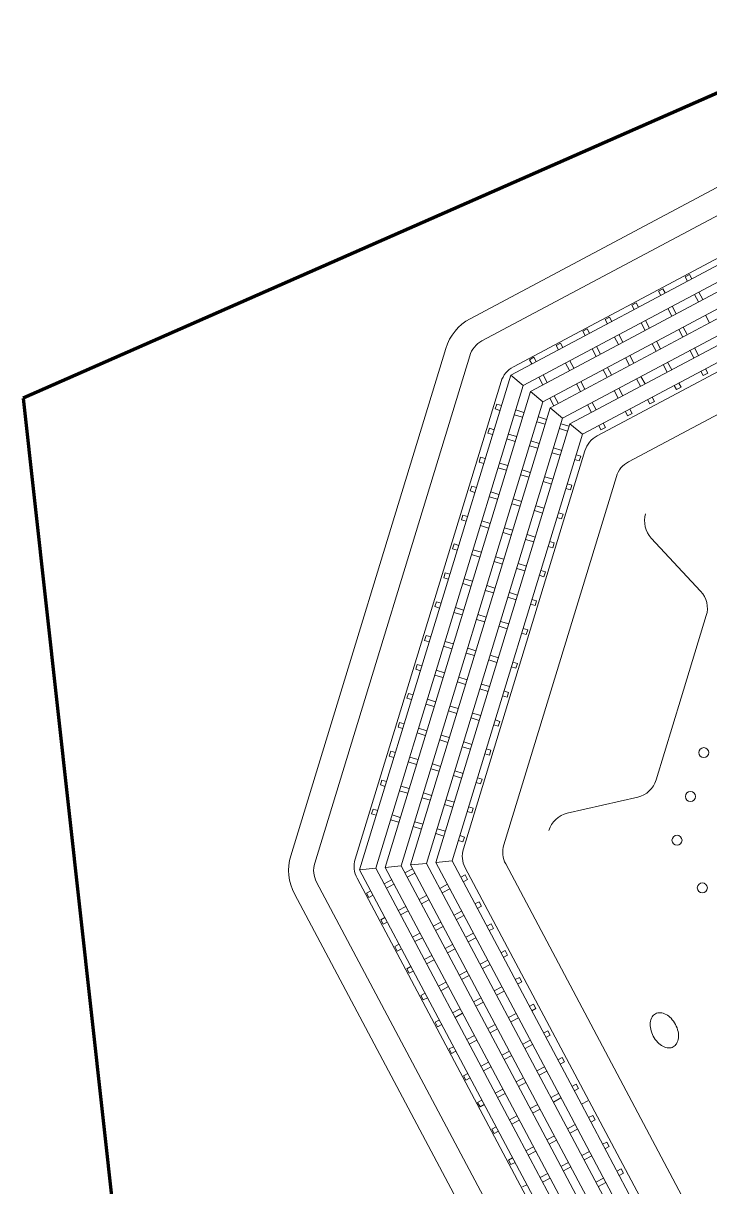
# Model space of a CAD drawing. Header units: millimetres. Extents: x 111 to 1506, y 14 to 566.
# Drawn here: x 307.174 to 308.543, y 79.129 to 81.447 of the extents above; entities that cross this region are included whole.
import ezdxf

# ---------------------------------------------------------------- set-up
doc = ezdxf.new("R2010")
doc.units = ezdxf.units.MM
doc.layers.add('PLUMA 0.05', color=240, linetype='Continuous', lineweight=5)

# ---------------------------------------------------------------- blocks, each defined once
blk = doc.blocks.new('ala')
at = {"layer": 'PLUMA 0.05', "color": 25}
for p, q in [((1561.9961, 59.365), (1561.3722, 59.9888)), ((1563.4579, 59.9888), (1562.834, 59.365)), ((1561.965, 59.29), (1561.2972, 59.9578)), ((1563.5329, 59.9578), (1562.8651, 59.29)), ((1563.5619, 59.9634), (1563.2477, 59.6491)), ((1563.592, 59.951), (1563.2689, 59.6279)), ((1563.609, 59.9439), (1563.281, 59.6159)), ((1563.639, 59.9315), (1563.3022, 59.5947)), ((1563.6561, 59.9244), (1563.3143, 59.5826)), ((1563.6861, 59.912), (1563.3355, 59.5614)), ((1563.7031, 59.9049), (1563.3475, 59.5493)), ((1563.7331, 59.8925), (1563.3687, 59.5281)), ((1561.8822, 59.09), (1561.0972, 59.8749)), ((1563.7329, 59.8749), (1562.9479, 59.09)), ((1561.8511, 59.015), (1561.0222, 59.8439)), ((1563.8079, 59.8439), (1562.979, 59.015)), ((1563.3474, 59.7625), (1563.3545, 59.7696)), ((1563.3474, 59.7625), (1563.3542, 59.7557)), ((1563.3613, 59.7627), (1563.3545, 59.7696)), ((1563.3946, 59.7295), (1563.3825, 59.7415)), ((1563.3048, 59.7199), (1563.3119, 59.727)), ((1563.3048, 59.7199), (1563.3116, 59.7131)), ((1563.3187, 59.7201), (1563.3119, 59.727)), ((1563.3754, 59.7345), (1563.3875, 59.7224)), ((1563.3328, 59.6918), (1563.3449, 59.6798)), ((1563.352, 59.6869), (1563.3399, 59.6989)), ((1563.2622, 59.6773), (1563.2693, 59.6843)), ((1563.2622, 59.6773), (1563.269, 59.6705)), ((1563.2761, 59.6775), (1563.2693, 59.6843)), ((1561.9706, 59.2609), (1561.5824, 59.6491)), ((1562.8595, 59.2609), (1563.2477, 59.6491)), ((1563.2477, 59.6491), (1563.2375, 59.6593)), ((1563.2902, 59.6492), (1563.3023, 59.6372)), ((1563.3094, 59.6442), (1563.2973, 59.6563)), ((1563.3661, 59.6586), (1563.3782, 59.6465)), ((1563.3852, 59.6536), (1563.3732, 59.6656)), ((1561.9582, 59.2309), (1561.5612, 59.6279)), ((1562.8719, 59.2309), (1563.2689, 59.6279)), ((1563.2196, 59.6347), (1563.2125, 59.6276)), ((1563.2193, 59.6208), (1563.2125, 59.6276)), ((1563.2196, 59.6347), (1563.2264, 59.6278)), ((1563.3426, 59.611), (1563.3306, 59.623)), ((1563.3994, 59.6253), (1563.4114, 59.6132)), ((1563.4185, 59.6203), (1563.4065, 59.6324)), ((1561.9511, 59.2138), (1561.5491, 59.6159)), ((1562.415, 59.6028), (1562.2439, 59.6028)), ((1562.415, 59.6028), (1562.5862, 59.6028)), ((1562.8789, 59.2138), (1563.281, 59.6159)), ((1563.2526, 59.5875), (1563.2405, 59.5996)), ((1563.2476, 59.6066), (1563.2597, 59.5946)), ((1563.3235, 59.616), (1563.3356, 59.6039)), ((1561.9316, 59.1668), (1561.5158, 59.5826)), ((1561.9387, 59.1838), (1561.5279, 59.5947)), ((1562.2006, 59.5778), (1562.1284, 59.4528)), ((1562.6295, 59.5778), (1562.7016, 59.4528)), ((1562.8914, 59.1838), (1563.3022, 59.5947)), ((1562.8984, 59.1668), (1563.3143, 59.5826)), ((1563.177, 59.5921), (1563.1699, 59.585)), ((1563.1767, 59.5782), (1563.1699, 59.585)), ((1563.177, 59.5921), (1563.1838, 59.5852)), ((1563.3568, 59.5827), (1563.3688, 59.5706)), ((1563.3759, 59.5777), (1563.3638, 59.5898)), ((1563.4327, 59.592), (1563.4395, 59.5852)), ((1561.9192, 59.1368), (1561.4946, 59.5614)), ((1562.9109, 59.1368), (1563.3355, 59.5614)), ((1563.21, 59.5449), (1563.1979, 59.5569)), ((1563.205, 59.564), (1563.2171, 59.552)), ((1563.2859, 59.5542), (1563.2738, 59.5663)), ((1563.2809, 59.5733), (1563.2929, 59.5613)), ((1563.4039, 59.5497), (1563.3971, 59.5565)), ((1561.8997, 59.0897), (1561.4613, 59.5281)), ((1561.9121, 59.1197), (1561.4825, 59.5493)), ((1562.9179, 59.1197), (1563.3475, 59.5493)), ((1562.9304, 59.0897), (1563.3687, 59.5281)), ((1563.1343, 59.5494), (1563.1273, 59.5424)), ((1563.1341, 59.5355), (1563.1273, 59.5424)), ((1563.1343, 59.5494), (1563.1412, 59.5426)), ((1563.2383, 59.5307), (1563.2503, 59.5187)), ((1563.3191, 59.5209), (1563.3071, 59.533)), ((1563.3142, 59.5401), (1563.3262, 59.528)), ((1563.39, 59.5494), (1563.3969, 59.5426)), ((1563.3969, 59.5426), (1563.4039, 59.5497)), ((1563.0917, 59.5068), (1563.0847, 59.4998)), ((1563.0917, 59.5068), (1563.0986, 59.5)), ((1563.1674, 59.5023), (1563.1553, 59.5143)), ((1563.1624, 59.5214), (1563.1744, 59.5093)), ((1563.2433, 59.5116), (1563.2312, 59.5237)), ((1563.3474, 59.5068), (1563.3543, 59.5)), ((1563.0915, 59.4929), (1563.0847, 59.4998)), ((1563.1957, 59.4881), (1563.2077, 59.4761)), ((1563.2765, 59.4783), (1563.2645, 59.4904)), ((1563.2716, 59.4975), (1563.2836, 59.4854)), ((1563.3472, 59.4929), (1563.3404, 59.4997)), ((1563.3543, 59.5), (1563.3472, 59.4929)), ((1561.7809, 59.4642), (1561.7741, 59.4574)), ((1561.7809, 59.4642), (1561.788, 59.4571)), ((1563.0491, 59.4642), (1563.0421, 59.4571)), ((1563.0491, 59.4642), (1563.0559, 59.4574)), ((1563.1248, 59.4597), (1563.1127, 59.4717)), ((1563.1198, 59.4788), (1563.1318, 59.4667)), ((1563.2007, 59.469), (1563.1886, 59.4811)), ((1563.3048, 59.4642), (1563.3116, 59.4574)), ((1561.672, 59.4264), (1561.6841, 59.4384)), ((1561.7529, 59.4362), (1561.7409, 59.4241)), ((1561.7812, 59.4503), (1561.788, 59.4571)), ((1563.0489, 59.4503), (1563.0421, 59.4571)), ((1563.0772, 59.4362), (1563.0892, 59.4241)), ((1563.158, 59.4264), (1563.146, 59.4384)), ((1563.1531, 59.4455), (1563.1651, 59.4335)), ((1563.2339, 59.4357), (1563.2219, 59.4478)), ((1563.2289, 59.4549), (1563.241, 59.4428)), ((1563.3046, 59.4503), (1563.2978, 59.4571)), ((1563.3116, 59.4574), (1563.3046, 59.4503)), ((1561.6437, 59.4122), (1561.6317, 59.4002)), ((1561.7479, 59.417), (1561.76, 59.4291)), ((1561.8236, 59.4216), (1561.8167, 59.4148)), ((1561.8236, 59.4216), (1561.8306, 59.4145)), ((1561.8238, 59.4077), (1561.8306, 59.4145)), ((1563.0065, 59.4216), (1562.9994, 59.4145)), ((1563.0063, 59.4077), (1562.9994, 59.4145)), ((1563.0065, 59.4216), (1563.0133, 59.4148)), ((1563.0822, 59.417), (1563.0701, 59.4291)), ((1563.1863, 59.4122), (1563.1984, 59.4002)), ((1563.262, 59.4077), (1563.2551, 59.4145)), ((1563.269, 59.4148), (1563.262, 59.4077)), ((1563.2622, 59.4216), (1563.269, 59.4148)), ((1561.6388, 59.3931), (1561.6508, 59.4052)), ((1561.7196, 59.4029), (1561.7076, 59.3908)), ((1561.7146, 59.3838), (1561.7267, 59.3958)), ((1561.7955, 59.3936), (1561.7835, 59.3815)), ((1563.0346, 59.3936), (1563.0466, 59.3815)), ((1563.1154, 59.3838), (1563.1034, 59.3958)), ((1563.1104, 59.4029), (1563.1225, 59.3908)), ((1563.1913, 59.3931), (1563.1793, 59.4052)), ((1561.6105, 59.379), (1561.6036, 59.3721)), ((1561.6036, 59.3721), (1561.6107, 59.3651)), ((1561.6107, 59.3651), (1561.6175, 59.3719)), ((1561.6864, 59.3696), (1561.6743, 59.3576)), ((1561.7905, 59.3744), (1561.8026, 59.3865)), ((1561.8662, 59.379), (1561.8593, 59.3722)), ((1561.8662, 59.379), (1561.8732, 59.3719)), ((1561.8664, 59.3651), (1561.8732, 59.3719)), ((1562.9639, 59.379), (1562.9568, 59.3719)), ((1562.9637, 59.3651), (1562.9568, 59.3719)), ((1562.9639, 59.379), (1562.9707, 59.3722)), ((1563.0395, 59.3744), (1563.0275, 59.3865)), ((1563.1437, 59.3696), (1563.1558, 59.3576)), ((1563.2194, 59.3651), (1563.2125, 59.3719)), ((1563.2264, 59.3721), (1563.2194, 59.3651)), ((1563.2196, 59.379), (1563.2264, 59.3721)), ((1561.6814, 59.3505), (1561.6934, 59.3626)), ((1561.7622, 59.3603), (1561.7502, 59.3482)), ((1561.7573, 59.3412), (1561.7693, 59.3532)), ((1561.8381, 59.351), (1561.8261, 59.3389)), ((1561.8331, 59.3318), (1561.8452, 59.3439)), ((1561.9017, 59.3435), (1561.8949, 59.3366)), ((1561.9017, 59.3435), (1561.9088, 59.3364)), ((1562.7986, 59.3503), (1562.0314, 59.3503)), ((1562.9284, 59.3435), (1562.9213, 59.3364)), ((1562.9284, 59.3435), (1562.9352, 59.3366)), ((1562.9969, 59.3318), (1562.9849, 59.3439)), ((1562.9919, 59.351), (1563.004, 59.3389)), ((1563.0728, 59.3412), (1563.0608, 59.3532)), ((1563.0678, 59.3603), (1563.0799, 59.3482)), ((1563.1487, 59.3505), (1563.1366, 59.3626)), ((1561.6531, 59.3364), (1561.6463, 59.3295)), ((1561.6463, 59.3295), (1561.6533, 59.3225)), ((1561.6533, 59.3225), (1561.6602, 59.3293)), ((1561.729, 59.327), (1561.7169, 59.315)), ((1561.724, 59.3079), (1561.736, 59.3199)), ((1561.902, 59.3296), (1561.9088, 59.3364)), ((1562.9281, 59.3296), (1562.9213, 59.3364)), ((1563.1061, 59.3079), (1563.094, 59.3199)), ((1563.1011, 59.327), (1563.1132, 59.315)), ((1563.1767, 59.3225), (1563.1699, 59.3293)), ((1563.1838, 59.3295), (1563.1767, 59.3225)), ((1563.177, 59.3364), (1563.1838, 59.3295)), ((1561.8049, 59.3177), (1561.7928, 59.3056)), ((1561.7999, 59.2986), (1561.8119, 59.3106)), ((1561.8737, 59.3154), (1561.8616, 59.3034)), ((1561.8687, 59.2963), (1561.8807, 59.3083)), ((1561.9443, 59.3008), (1561.9375, 59.294)), ((1561.9443, 59.3008), (1561.9514, 59.2938)), ((1562.8858, 59.3008), (1562.8787, 59.2938)), ((1562.8858, 59.3008), (1562.8926, 59.294)), ((1562.9614, 59.2963), (1562.9493, 59.3083)), ((1562.9564, 59.3154), (1562.9685, 59.3034)), ((1563.0302, 59.2986), (1563.0181, 59.3106)), ((1563.0252, 59.3177), (1563.0373, 59.3056)), ((1561.6957, 59.2937), (1561.6889, 59.2869)), ((1561.6889, 59.2869), (1561.6959, 59.2798)), ((1561.6959, 59.2798), (1561.7028, 59.2867)), ((1561.7716, 59.2844), (1561.7595, 59.2723)), ((1561.7666, 59.2653), (1561.7787, 59.2773)), ((1561.8404, 59.2821), (1561.8283, 59.2701)), ((1561.8354, 59.263), (1561.8475, 59.2751)), ((1561.9163, 59.2728), (1561.9042, 59.2607)), ((1561.9446, 59.287), (1561.9514, 59.2938)), ((1562.8297, 59.2753), (1562.0004, 59.2753)), ((1562.8855, 59.287), (1562.8787, 59.2938)), ((1562.9138, 59.2728), (1562.9259, 59.2607)), ((1562.9947, 59.263), (1562.9826, 59.2751)), ((1562.9897, 59.2821), (1563.0017, 59.2701)), ((1563.0635, 59.2653), (1563.0514, 59.2773)), ((1563.0585, 59.2844), (1563.0706, 59.2723)), ((1563.1341, 59.2798), (1563.1273, 59.2867)), ((1563.1412, 59.2869), (1563.1341, 59.2798)), ((1563.1344, 59.2937), (1563.1412, 59.2869)), ((1561.7383, 59.2511), (1561.7315, 59.2443)), ((1561.9113, 59.2537), (1561.9234, 59.2657)), ((1561.9706, 59.2609), (1561.9582, 59.2309)), ((1561.9706, 59.2609), (1562.8595, 59.2609)), ((1562.0233, 59.2705), (1562.0133, 59.2705)), ((1562.0133, 59.2609), (1562.0133, 59.2705)), ((1562.0233, 59.2705), (1562.0233, 59.2609)), ((1562.0836, 59.2705), (1562.0736, 59.2705)), ((1562.0736, 59.2609), (1562.0736, 59.2705)), ((1562.0836, 59.2705), (1562.0836, 59.2609)), ((1562.1439, 59.2705), (1562.1339, 59.2705)), ((1562.1339, 59.2609), (1562.1339, 59.2705)), ((1562.1439, 59.2705), (1562.1439, 59.2609)), ((1562.2041, 59.2705), (1562.1941, 59.2705)), ((1562.1941, 59.2609), (1562.1941, 59.2705)), ((1562.2041, 59.2705), (1562.2041, 59.2609)), ((1562.2644, 59.2705), (1562.2544, 59.2705)), ((1562.2544, 59.2609), (1562.2544, 59.2705)), ((1562.2644, 59.2705), (1562.2644, 59.2609)), ((1562.3246, 59.2705), (1562.3146, 59.2705)), ((1562.3146, 59.2609), (1562.3146, 59.2705)), ((1562.3246, 59.2705), (1562.3246, 59.2609)), ((1562.3849, 59.2705), (1562.3749, 59.2705)), ((1562.3749, 59.2609), (1562.3749, 59.2705)), ((1562.3849, 59.2705), (1562.3849, 59.2609)), ((1562.4452, 59.2705), (1562.4552, 59.2705)), ((1562.4452, 59.2705), (1562.4452, 59.2609)), ((1562.4552, 59.2609), (1562.4552, 59.2705)), ((1562.5054, 59.2705), (1562.5154, 59.2705)), ((1562.5054, 59.2705), (1562.5054, 59.2609)), ((1562.5154, 59.2609), (1562.5154, 59.2705)), ((1562.5657, 59.2705), (1562.5757, 59.2705)), ((1562.5657, 59.2705), (1562.5657, 59.2609)), ((1562.5757, 59.2609), (1562.5757, 59.2705)), ((1562.626, 59.2705), (1562.636, 59.2705)), ((1562.626, 59.2705), (1562.626, 59.2609)), ((1562.636, 59.2609), (1562.636, 59.2705)), ((1562.6862, 59.2705), (1562.6962, 59.2705)), ((1562.6862, 59.2705), (1562.6862, 59.2609)), ((1562.6962, 59.2609), (1562.6962, 59.2705)), ((1562.7465, 59.2705), (1562.7565, 59.2705)), ((1562.7465, 59.2705), (1562.7465, 59.2609)), ((1562.7565, 59.2609), (1562.7565, 59.2705)), ((1562.8067, 59.2705), (1562.8167, 59.2705)), ((1562.8067, 59.2705), (1562.8067, 59.2609)), ((1562.8167, 59.2609), (1562.8167, 59.2705)), ((1562.8595, 59.2609), (1562.8719, 59.2309)), ((1562.9188, 59.2537), (1562.9067, 59.2657)), ((1563.0918, 59.2511), (1563.0986, 59.2443)), ((1561.7315, 59.2443), (1561.7386, 59.2372)), ((1561.7386, 59.2372), (1561.7454, 59.2441)), ((1561.8071, 59.2489), (1561.7951, 59.2368)), ((1561.8021, 59.2297), (1561.8142, 59.2418)), ((1561.883, 59.2395), (1561.8709, 59.2275)), ((1561.878, 59.2204), (1561.8901, 59.2325)), ((1561.9582, 59.2309), (1562.8719, 59.2309)), ((1561.9631, 59.2138), (1561.9631, 59.2309)), ((1561.9731, 59.2309), (1561.9731, 59.2138)), ((1562.0133, 59.2138), (1562.0133, 59.2309)), ((1562.0233, 59.2309), (1562.0233, 59.2138)), ((1562.0736, 59.2138), (1562.0736, 59.2309)), ((1562.0836, 59.2309), (1562.0836, 59.2138)), ((1562.1339, 59.2138), (1562.1339, 59.2309)), ((1562.1439, 59.2309), (1562.1439, 59.2138)), ((1562.1941, 59.2138), (1562.1941, 59.2309)), ((1562.2041, 59.2309), (1562.2041, 59.2138)), ((1562.2544, 59.2138), (1562.2544, 59.2309)), ((1562.2644, 59.2309), (1562.2644, 59.2138)), ((1562.3146, 59.2138), (1562.3146, 59.2309)), ((1562.3246, 59.2309), (1562.3246, 59.2138)), ((1562.3749, 59.2138), (1562.3749, 59.2309)), ((1562.3849, 59.2309), (1562.3849, 59.2138)), ((1562.4452, 59.2309), (1562.4452, 59.2138)), ((1562.4552, 59.2138), (1562.4552, 59.2309)), ((1562.5054, 59.2309), (1562.5054, 59.2138)), ((1562.5154, 59.2138), (1562.5154, 59.2309)), ((1562.5657, 59.2309), (1562.5657, 59.2138)), ((1562.5757, 59.2138), (1562.5757, 59.2309)), ((1562.626, 59.2309), (1562.626, 59.2138)), ((1562.636, 59.2138), (1562.636, 59.2309)), ((1562.6862, 59.2309), (1562.6862, 59.2138)), ((1562.6962, 59.2138), (1562.6962, 59.2309)), ((1562.7465, 59.2309), (1562.7465, 59.2138)), ((1562.7565, 59.2138), (1562.7565, 59.2309)), ((1562.8067, 59.2309), (1562.8067, 59.2138)), ((1562.8167, 59.2138), (1562.8167, 59.2309)), ((1562.9521, 59.2204), (1562.94, 59.2325)), ((1562.9471, 59.2395), (1562.9591, 59.2275)), ((1563.0279, 59.2297), (1563.0159, 59.2418)), ((1563.023, 59.2489), (1563.035, 59.2368)), ((1563.0915, 59.2372), (1563.0847, 59.2441)), ((1563.0986, 59.2443), (1563.0915, 59.2372)), ((1561.7738, 59.2156), (1561.767, 59.2088)), ((1561.767, 59.2088), (1561.7741, 59.2017)), ((1561.7741, 59.2017), (1561.7809, 59.2085)), ((1561.8497, 59.2063), (1561.8377, 59.1942)), ((1561.9511, 59.2138), (1561.9387, 59.1838)), ((1561.9511, 59.2138), (1562.8789, 59.2138)), ((1562.8789, 59.2138), (1562.8914, 59.1838)), ((1562.9803, 59.2063), (1562.9924, 59.1942)), ((1563.056, 59.2017), (1563.0492, 59.2085)), ((1563.0631, 59.2088), (1563.056, 59.2017)), ((1563.0562, 59.2156), (1563.0631, 59.2088)), ((1561.8447, 59.1871), (1561.8568, 59.1992)), ((1561.9256, 59.1969), (1561.9136, 59.1849)), ((1561.9206, 59.1778), (1561.9327, 59.1898)), ((1561.9387, 59.1838), (1562.8914, 59.1838)), ((1561.9631, 59.1668), (1561.9631, 59.1838)), ((1561.9731, 59.1838), (1561.9731, 59.1668)), ((1562.0133, 59.1668), (1562.0133, 59.1838)), ((1562.0233, 59.1838), (1562.0233, 59.1668)), ((1562.0736, 59.1668), (1562.0736, 59.1838)), ((1562.0836, 59.1838), (1562.0836, 59.1668)), ((1562.1339, 59.1668), (1562.1339, 59.1838)), ((1562.1439, 59.1838), (1562.1439, 59.1668)), ((1562.1941, 59.1668), (1562.1941, 59.1838)), ((1562.2041, 59.1838), (1562.2041, 59.1668)), ((1562.2544, 59.1668), (1562.2544, 59.1838)), ((1562.2644, 59.1838), (1562.2644, 59.1668)), ((1562.3146, 59.1668), (1562.3146, 59.1838)), ((1562.3246, 59.1838), (1562.3246, 59.1668)), ((1562.3749, 59.1668), (1562.3749, 59.1838)), ((1562.3849, 59.1838), (1562.3849, 59.1668)), ((1562.4452, 59.1838), (1562.4452, 59.1668)), ((1562.4552, 59.1668), (1562.4552, 59.1838)), ((1562.5054, 59.1838), (1562.5054, 59.1668)), ((1562.5154, 59.1668), (1562.5154, 59.1838)), ((1562.5657, 59.1838), (1562.5657, 59.1668)), ((1562.5757, 59.1668), (1562.5757, 59.1838)), ((1562.626, 59.1838), (1562.626, 59.1668)), ((1562.636, 59.1668), (1562.636, 59.1838)), ((1562.6862, 59.1838), (1562.6862, 59.1668)), ((1562.6962, 59.1668), (1562.6962, 59.1838)), ((1562.7465, 59.1838), (1562.7465, 59.1668)), ((1562.7565, 59.1668), (1562.7565, 59.1838)), ((1562.8067, 59.1838), (1562.8067, 59.1668)), ((1562.8167, 59.1668), (1562.8167, 59.1838)), ((1562.9094, 59.1778), (1562.8974, 59.1898)), ((1562.9045, 59.1969), (1562.9165, 59.1849)), ((1562.9853, 59.1871), (1562.9733, 59.1992)), ((1561.8165, 59.173), (1561.8096, 59.1662)), ((1561.8096, 59.1662), (1561.8167, 59.1591)), ((1561.8167, 59.1591), (1561.8235, 59.1659)), ((1561.8923, 59.1636), (1561.8803, 59.1516)), ((1561.9316, 59.1668), (1561.9192, 59.1368)), ((1561.9316, 59.1668), (1562.8984, 59.1668)), ((1562.8984, 59.1668), (1562.9109, 59.1368)), ((1562.9377, 59.1636), (1562.9498, 59.1516)), ((1563.0134, 59.1591), (1563.0065, 59.1659)), ((1563.0204, 59.1662), (1563.0134, 59.1591)), ((1563.0136, 59.173), (1563.0204, 59.1662)), ((1561.8874, 59.1445), (1561.8994, 59.1566)), ((1561.9192, 59.1368), (1562.9109, 59.1368)), ((1561.9631, 59.1197), (1561.9631, 59.1368)), ((1561.9731, 59.1368), (1561.9731, 59.1197)), ((1562.0133, 59.1197), (1562.0133, 59.1368)), ((1562.0233, 59.1368), (1562.0233, 59.1197)), ((1562.0736, 59.1197), (1562.0736, 59.1368)), ((1562.0836, 59.1368), (1562.0836, 59.1197)), ((1562.1339, 59.1197), (1562.1339, 59.1368)), ((1562.1439, 59.1368), (1562.1439, 59.1197)), ((1562.1941, 59.1197), (1562.1941, 59.1368)), ((1562.2041, 59.1368), (1562.2041, 59.1197)), ((1562.2544, 59.1197), (1562.2544, 59.1368)), ((1562.2644, 59.1368), (1562.2644, 59.1197)), ((1562.3146, 59.1197), (1562.3146, 59.1368)), ((1562.3246, 59.1368), (1562.3246, 59.1197)), ((1562.3749, 59.1197), (1562.3749, 59.1368)), ((1562.3849, 59.1368), (1562.3849, 59.1197)), ((1562.4452, 59.1368), (1562.4452, 59.1197)), ((1562.4552, 59.1197), (1562.4552, 59.1368)), ((1562.5054, 59.1368), (1562.5054, 59.1197)), ((1562.5154, 59.1197), (1562.5154, 59.1368)), ((1562.5657, 59.1368), (1562.5657, 59.1197)), ((1562.5757, 59.1197), (1562.5757, 59.1368)), ((1562.626, 59.1368), (1562.626, 59.1197)), ((1562.636, 59.1197), (1562.636, 59.1368)), ((1562.6862, 59.1368), (1562.6862, 59.1197)), ((1562.6962, 59.1197), (1562.6962, 59.1368)), ((1562.7465, 59.1368), (1562.7465, 59.1197)), ((1562.7565, 59.1197), (1562.7565, 59.1368)), ((1562.8067, 59.1368), (1562.8067, 59.1197)), ((1562.8167, 59.1197), (1562.8167, 59.1368)), ((1562.9427, 59.1445), (1562.9307, 59.1566)), ((1561.8591, 59.1304), (1561.8522, 59.1235)), ((1561.8522, 59.1235), (1561.8593, 59.1165)), ((1561.8593, 59.1165), (1561.8661, 59.1233)), ((1561.9121, 59.1197), (1561.8997, 59.0897)), ((1561.9121, 59.1197), (1562.9179, 59.1197)), ((1562.9179, 59.1197), (1562.9304, 59.0897)), ((1562.9708, 59.1165), (1562.9639, 59.1233)), ((1562.9778, 59.1235), (1562.9708, 59.1165)), ((1562.971, 59.1304), (1562.9778, 59.1235)), ((1561.8997, 59.0897), (1562.9304, 59.0897)), ((1561.9631, 59.0801), (1561.9631, 59.0897)), ((1561.9731, 59.0897), (1561.9731, 59.0801)), ((1562.0133, 59.0801), (1562.0133, 59.0897)), ((1562.0233, 59.0897), (1562.0233, 59.0801)), ((1562.0736, 59.0801), (1562.0736, 59.0897)), ((1562.0836, 59.0897), (1562.0836, 59.0801)), ((1562.1339, 59.0801), (1562.1339, 59.0897)), ((1562.1439, 59.0897), (1562.1439, 59.0801)), ((1562.1941, 59.0801), (1562.1941, 59.0897)), ((1562.2041, 59.0897), (1562.2041, 59.0801)), ((1562.2544, 59.0801), (1562.2544, 59.0897)), ((1562.2644, 59.0897), (1562.2644, 59.0801)), ((1562.3146, 59.0801), (1562.3146, 59.0897)), ((1562.3246, 59.0897), (1562.3246, 59.0801)), ((1562.3749, 59.0801), (1562.3749, 59.0897)), ((1562.3849, 59.0897), (1562.3849, 59.0801)), ((1562.4452, 59.0897), (1562.4452, 59.0801)), ((1562.4552, 59.0801), (1562.4552, 59.0897)), ((1562.5054, 59.0897), (1562.5054, 59.0801)), ((1562.5154, 59.0801), (1562.5154, 59.0897)), ((1562.5657, 59.0897), (1562.5657, 59.0801)), ((1562.5757, 59.0801), (1562.5757, 59.0897)), ((1562.626, 59.0897), (1562.626, 59.0801)), ((1562.636, 59.0801), (1562.636, 59.0897)), ((1562.6862, 59.0897), (1562.6862, 59.0801)), ((1562.6962, 59.0801), (1562.6962, 59.0897)), ((1562.7465, 59.0897), (1562.7465, 59.0801)), ((1562.7565, 59.0801), (1562.7565, 59.0897)), ((1562.8067, 59.0897), (1562.8067, 59.0801)), ((1562.8167, 59.0801), (1562.8167, 59.0897)), ((1562.9126, 59.0753), (1561.9175, 59.0753)), ((1561.9731, 59.0801), (1561.9631, 59.0801)), ((1562.0233, 59.0801), (1562.0133, 59.0801)), ((1562.0836, 59.0801), (1562.0736, 59.0801)), ((1562.1439, 59.0801), (1562.1339, 59.0801)), ((1562.2041, 59.0801), (1562.1941, 59.0801)), ((1562.2644, 59.0801), (1562.2544, 59.0801)), ((1562.3246, 59.0801), (1562.3146, 59.0801)), ((1562.3849, 59.0801), (1562.3749, 59.0801)), ((1562.4452, 59.0801), (1562.4552, 59.0801)), ((1562.5054, 59.0801), (1562.5154, 59.0801)), ((1562.5657, 59.0801), (1562.5757, 59.0801)), ((1562.626, 59.0801), (1562.636, 59.0801)), ((1562.6862, 59.0801), (1562.6962, 59.0801)), ((1562.7465, 59.0801), (1562.7565, 59.0801)), ((1562.8067, 59.0801), (1562.8167, 59.0801)), ((1562.9436, 59.0003), (1561.8865, 59.0003))]:
    blk.add_line(p, q, dxfattribs=at)
blk.add_lwpolyline([(1563.8725, 60.9364), (1563.8725, 59.8792, -0.198912), (1563.8432, 59.8085), (1563.0143, 58.9796, -0.198912), (1562.9436, 58.9503), (1561.8865, 58.9503, -0.198912), (1561.8157, 58.9796), (1560.9868, 59.8085, -0.198912), (1560.9575, 59.8792), (1560.9575, 60.9364, -0.198912), (1560.9868, 61.0071), (1561.8157, 61.836, -0.198912), (1561.8865, 61.8653), (1562.9436, 61.8653, -0.198912), (1563.0143, 61.836), (1563.8432, 61.0071, -0.198912)], format="xyb", close=True, dxfattribs=at)
for centre in [(1562.765, 59.7538), (1562.5064, 59.6778), (1562.5977, 59.6778), (1562.689, 59.6778)]:
    blk.add_circle(centre, 0.01, dxfattribs=at)
for centre, radius, start, end in [((1563.0804, 59.7424), 0.0561, 119.5629, 135), ((1563.0726, 59.7562), 0.0402, 101.3099, 119.5629), ((1563.0703, 59.7676), 0.0286, 76.8535, 101.3099), ((1563.0729, 59.7789), 0.017, 45, 76.8535), ((1563.0729, 59.7789), 0.017, 13.1465, 45), ((1563.0617, 59.7763), 0.0286, 348.6901, 13.1465), ((1563.0666, 59.7503), 0.0402, 150.4371, 168.6901), ((1563.0804, 59.7424), 0.0561, 135, 150.4371), ((1563.0503, 59.7785), 0.0402, 330.4371, 348.6901), ((1563.0552, 59.7526), 0.0286, 168.6901, 193.1465), ((1563.044, 59.7499), 0.017, 193.1465, 225), ((1563.044, 59.7499), 0.017, 225, 256.8535), ((1563.0443, 59.7726), 0.0402, 281.3099, 299.5629), ((1563.0365, 59.7864), 0.0561, 299.5629, 315), ((1563.0365, 59.7864), 0.0561, 315, 330.4371), ((1563.0466, 59.7612), 0.0286, 256.8535, 281.3099), ((1562.2439, 59.5528), 0.05, 90, 150), ((1562.5862, 59.5528), 0.05, 30, 90), ((1562.0851, 59.4778), 0.05, 270, 330), ((1562.7449, 59.4778), 0.05, 210, 270), ((1562.0314, 59.4003), 0.05, 225, 270), ((1562.7986, 59.4003), 0.05, 270, 315), ((1562.0004, 59.3253), 0.05, 225, 270), ((1562.8297, 59.3253), 0.05, 270, 315), ((1561.9175, 59.1253), 0.05, 225, 270), ((1562.9126, 59.1253), 0.05, 270, 315), ((1561.8865, 59.0503), 0.05, 225, 270), ((1562.9436, 59.0503), 0.05, 270, 315)]:
    blk.add_arc(centre, radius, start, end, dxfattribs=at)

msp = doc.modelspace()

# ---------------------------------------------------------------- linework, layer by layer
at = {"lineweight": 100, "ltscale": 1000}
for p, q in [((310.31638, 82.08133), (307.17398, 80.69978)), ((307.17398, 80.69978), (307.82203, 74.85926))]:
    msp.add_line(p, q, dxfattribs=at)

# ---------------------------------------------------------------- block references
at = {"lineweight": 100, "rotation": 253.0024052467934}
msp.add_blockref('ala', (708.22996, 1591.69082), dxfattribs=at)

doc.saveas('drawing.dxf')
